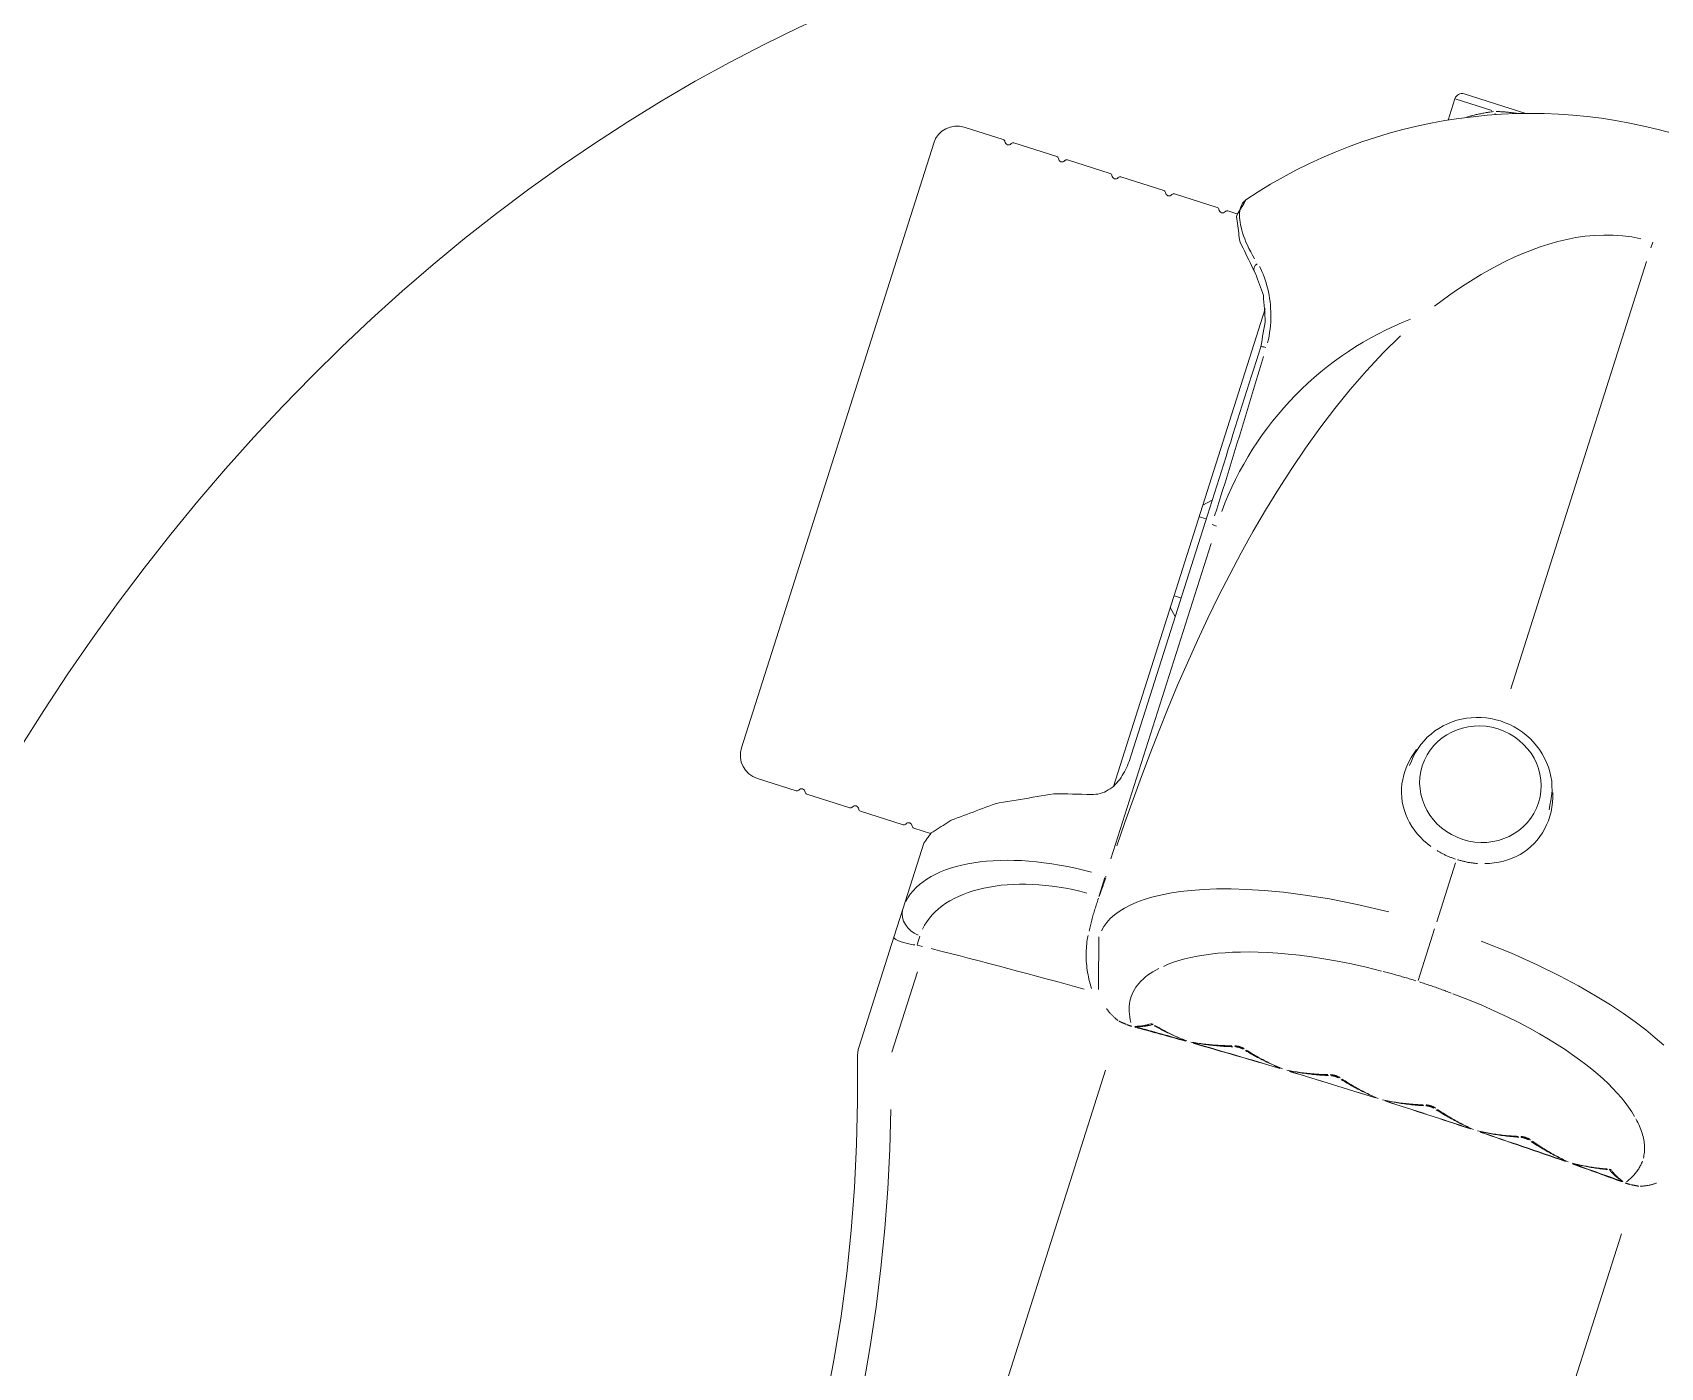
# Model space of a CAD drawing. Extents: x 309418 to 1212698, y 3438380 to 6877191.
# Drawn here: x 606468.345 to 606469.011, y 3438595.989 to 3438596.536 of the extents above; entities that cross this region are included whole.
import ezdxf

# ---------------------------------------------------------------- set-up
doc = ezdxf.new("R2010")
doc.units = 0
doc.header["$MEASUREMENT"] = 0
for name, color, linetype in [('DRAFT-LINES', 10, 'Continuous'), ('LA-FLOWERING-TREE', 221, 'Continuous'), ('LA-FURN-PERGOLA-POOL DECK-02', 32, 'Continuous')]:
    doc.layers.add(name, color=color, linetype=linetype)
doc.layers.add('LA-FURN-PG-LIMITS', color=1, linetype='Continuous', lineweight=5)
doc.layers.add('LA-FURN-PG-PLAY EQUIPMENT', color=160, linetype='Continuous', lineweight=5)

# ---------------------------------------------------------------- blocks, each defined once
blk = doc.blocks.new('A$C753A40E1')
at = {"linetype": 'Continuous'}
for p, q in [((18.217, 43.626, -9.55), (18.217, 71.505, -9.55)), ((40.383, 43.626, -9.55), (40.383, 71.505, -9.55)), ((48.953, 45.569, -9.55), (48.953, 42.119, -9.55)), ((50.3, 45.76, -9.55), (50.3, 41.054, -9.55)), ((49.3, 41.063, -9.55), (49.3, 40.699, -9.55)), ((50.3, 39.813, -9.55), (50.3, 41.054, -9.55)), ((50.3, 37.022, -9.55), (50.3, 39.813, -9.55)), ((42.8, 36.926, -9.55), (42.794, 36.926, -9.55)), ((42.8, 36.899, -9.55), (42.8, 36.112, -9.55)), ((29.3, 36.252, -9.55), (29.3, 34.029, -9.55)), ((42.764, 36.06, -9.55), (42.798, 36.06, -9.55)), ((50.153, 36.55, -9.55), (50.871, 36.55, -9.55)), ((51.329, 36.55, -9.55), (53.171, 36.55, -9.55)), ((53.629, 36.55, -9.55), (55.471, 36.55, -9.55)), ((55.929, 36.55, -9.55), (57.6, 36.55, -9.55)), ((58.6, 35.55, -9.55), (58.6, 9.55, -9.55)), ((42.8, 21.753, -9.55), (42.8, 35.307, -9.55)), ((29.3, 31.182, -9.55), (29.3, 33.727, -9.55)), ((43.6, 11.912, -9.55), (43.6, 32.451, -9.55)), ((43.3, 21, -9.55), (43.3, 31.28, -9.55)), ((43.6, 24.75, -9.55), (43.3, 25.05, -9.55)), ((43.585, 24.25, -9.55), (43.315, 24.25, -9.55)), ((29.3, 5.334, -9.55), (29.3, 23.712, -9.55)), ((42.998, 21, -9.55), (42.81, 21, -9.55)), ((43.315, 20.85, -9.55), (43.585, 20.85, -9.55)), ((43.3, 20.05, -9.55), (43.6, 20.35, -9.55)), ((45.883, 8.55, -9.55), (46.271, 8.55, -9.55)), ((46.729, 8.55, -9.55), (48.571, 8.55, -9.55)), ((49.029, 8.55, -9.55), (50.871, 8.55, -9.55)), ((51.329, 8.55, -9.55), (53.171, 8.55, -9.55)), ((53.629, 8.55, -9.55), (55.471, 8.55, -9.55)), ((55.929, 8.55, -9.55), (57.6, 8.55, -9.55)), ((29.3, 4.749, -9.55), (29.3, 4.508, -9.55)), ((38.8, 2.272, -9.55), (38.8, 1.35, -9.55)), ((37.221, 1.35, -9.55), (38.795, 1.35, -9.55)), ((38.5, 1.05, -9.55), (35.857, 1.05, -9.55))]:
    blk.add_line(p, q, dxfattribs=at)
for points in [[(50.221, 46.241), (49.679, 47.919), (49.182, 49.614), (48.732, 51.322), (48.327, 53.043), (47.97, 54.773), (47.66, 56.511), (47.398, 58.256), (47.183, 60.008)], [(45.925, 58.949), (46.144, 57.338), (46.403, 55.733), (46.702, 54.135), (47.04, 52.543), (47.418, 50.959), (47.834, 49.386), (48.288, 47.823)], [(17.484, 41.203), (17.506, 41.221), (17.529, 41.238), (17.552, 41.255), (17.575, 41.272), (17.599, 41.288), (17.622, 41.304), (17.646, 41.32), (17.67, 41.335), (17.695, 41.35), (17.719, 41.365), (17.744, 41.379), (17.769, 41.393), (17.794, 41.406), (17.819, 41.42), (17.845, 41.433), (17.871, 41.445), (17.896, 41.457), (17.922, 41.469), (17.949, 41.481), (17.975, 41.492), (18.001, 41.502), (18.028, 41.513), (18.054, 41.523), (18.081, 41.532)], [(18.13, 41.546), (18.14, 41.547), (18.151, 41.548), (18.161, 41.549), (18.172, 41.551), (18.184, 41.552), (18.195, 41.554), (18.207, 41.555), (18.219, 41.557), (18.232, 41.558), (18.245, 41.56), (18.258, 41.561), (18.271, 41.563), (18.284, 41.565), (18.298, 41.566), (18.312, 41.568), (18.326, 41.569), (18.341, 41.571), (18.355, 41.572), (18.37, 41.574), (18.385, 41.575), (18.4, 41.577), (18.416, 41.578), (18.431, 41.58), (18.447, 41.581)], [(18.301, 40.525), (18.303, 40.567), (18.306, 40.609), (18.311, 40.651), (18.316, 40.693), (18.323, 40.735), (18.331, 40.777), (18.34, 40.819), (18.35, 40.861), (18.361, 40.903), (18.374, 40.945), (18.387, 40.987), (18.402, 41.029), (18.418, 41.071), (18.435, 41.113), (18.453, 41.155), (18.473, 41.197), (18.493, 41.238), (18.515, 41.28), (18.538, 41.322), (18.562, 41.364), (18.587, 41.406), (18.613, 41.448), (18.64, 41.489), (18.669, 41.531)], [(18.48, 41.584), (18.489, 41.584), (18.498, 41.585), (18.507, 41.586), (18.516, 41.586), (18.525, 41.587), (18.534, 41.587), (18.543, 41.587), (18.552, 41.588), (18.561, 41.588), (18.57, 41.588), (18.579, 41.588), (18.588, 41.589), (18.597, 41.589), (18.606, 41.589), (18.615, 41.589), (18.624, 41.589), (18.633, 41.589), (18.642, 41.589), (18.651, 41.589), (18.66, 41.588), (18.67, 41.588), (18.679, 41.588), (18.688, 41.588), (18.697, 41.587)], [(18.81, 41.553), (18.833, 41.546), (18.856, 41.538), (18.879, 41.531), (18.902, 41.523), (18.925, 41.514), (18.948, 41.505), (18.971, 41.496), (18.994, 41.487), (19.017, 41.477), (19.04, 41.466), (19.063, 41.455), (19.086, 41.444), (19.109, 41.433), (19.133, 41.421), (19.156, 41.409), (19.179, 41.396), (19.202, 41.383), (19.225, 41.37), (19.248, 41.356), (19.271, 41.342), (19.294, 41.327), (19.316, 41.312), (19.339, 41.297), (19.362, 41.281)], [(19.448, 41.292), (19.421, 41.307), (19.395, 41.322), (19.369, 41.337), (19.343, 41.351), (19.317, 41.365), (19.29, 41.378), (19.264, 41.391), (19.238, 41.404), (19.211, 41.416), (19.185, 41.428), (19.158, 41.439), (19.132, 41.45), (19.105, 41.461), (19.079, 41.471), (19.052, 41.481), (19.026, 41.491), (18.999, 41.5), (18.973, 41.508), (18.946, 41.517), (18.92, 41.525), (18.893, 41.533), (18.867, 41.54), (18.841, 41.547), (18.814, 41.553)], [(21.019, 41.478), (20.959, 41.474), (20.898, 41.47), (20.837, 41.466), (20.776, 41.461), (20.716, 41.456), (20.655, 41.45), (20.594, 41.444), (20.534, 41.438), (20.473, 41.432), (20.412, 41.425), (20.352, 41.417), (20.291, 41.41), (20.23, 41.401), (20.17, 41.393), (20.109, 41.384), (20.048, 41.375), (19.988, 41.365), (19.927, 41.356), (19.866, 41.345), (19.806, 41.335), (19.745, 41.323), (19.684, 41.312), (19.624, 41.3), (19.563, 41.288)], [(19.584, 41.266), (19.644, 41.279), (19.704, 41.292), (19.764, 41.305), (19.824, 41.317), (19.884, 41.329), (19.944, 41.34), (20.003, 41.351), (20.063, 41.362), (20.123, 41.372), (20.183, 41.382), (20.243, 41.391), (20.303, 41.4), (20.363, 41.409), (20.422, 41.417), (20.482, 41.425), (20.542, 41.432), (20.602, 41.439), (20.662, 41.446), (20.721, 41.452), (20.781, 41.458), (20.841, 41.463), (20.901, 41.468), (20.961, 41.473), (21.02, 41.477)], [(21.191, 41.471), (21.259, 41.462), (21.327, 41.452), (21.395, 41.442), (21.463, 41.432), (21.532, 41.42), (21.6, 41.409), (21.668, 41.397), (21.737, 41.384), (21.805, 41.371), (21.874, 41.357), (21.943, 41.343), (22.011, 41.328), (22.08, 41.312), (22.149, 41.297), (22.218, 41.28), (22.287, 41.263), (22.356, 41.246), (22.425, 41.227), (22.495, 41.209), (22.564, 41.19), (22.633, 41.17), (22.703, 41.15), (22.772, 41.129), (22.842, 41.107)], [(22.893, 41.134), (22.822, 41.154), (22.75, 41.174), (22.679, 41.192), (22.608, 41.211), (22.536, 41.229), (22.465, 41.246), (22.394, 41.263), (22.323, 41.279), (22.252, 41.295), (22.181, 41.31), (22.11, 41.325), (22.039, 41.339), (21.968, 41.353), (21.898, 41.366), (21.827, 41.379), (21.757, 41.391), (21.686, 41.403), (21.616, 41.414), (21.545, 41.425), (21.475, 41.435), (21.404, 41.445), (21.334, 41.454), (21.264, 41.463), (21.194, 41.472)], [(25.107, 41.385), (25.037, 41.379), (24.967, 41.374), (24.897, 41.367), (24.827, 41.361), (24.757, 41.353), (24.687, 41.346), (24.617, 41.337), (24.547, 41.329), (24.477, 41.319), (24.407, 41.31), (24.337, 41.3), (24.267, 41.289), (24.197, 41.278), (24.127, 41.266), (24.057, 41.254), (23.987, 41.242), (23.917, 41.228), (23.847, 41.215), (23.777, 41.201), (23.707, 41.186), (23.637, 41.171), (23.566, 41.155), (23.496, 41.139), (23.426, 41.123)], [(23.457, 41.095), (23.526, 41.114), (23.595, 41.131), (23.664, 41.148), (23.733, 41.165), (23.802, 41.181), (23.871, 41.196), (23.94, 41.211), (24.009, 41.226), (24.078, 41.24), (24.147, 41.253), (24.216, 41.266), (24.284, 41.278), (24.353, 41.29), (24.422, 41.301), (24.491, 41.311), (24.559, 41.322), (24.628, 41.331), (24.697, 41.34), (24.766, 41.349), (24.834, 41.357), (24.903, 41.364), (24.971, 41.371), (25.04, 41.378), (25.109, 41.384)], [(25.291, 41.381), (25.359, 41.373), (25.428, 41.365), (25.496, 41.356), (25.564, 41.346), (25.633, 41.336), (25.701, 41.326), (25.77, 41.314), (25.838, 41.303), (25.907, 41.291), (25.976, 41.278), (26.044, 41.265), (26.113, 41.251), (26.182, 41.237), (26.251, 41.222), (26.319, 41.207), (26.388, 41.191), (26.457, 41.174), (26.526, 41.157), (26.596, 41.14), (26.665, 41.122), (26.734, 41.103), (26.803, 41.084), (26.873, 41.064), (26.942, 41.044)], [(26.987, 41.071), (26.916, 41.09), (26.845, 41.108), (26.774, 41.126), (26.703, 41.143), (26.632, 41.16), (26.561, 41.176), (26.49, 41.191), (26.42, 41.207), (26.349, 41.221), (26.278, 41.235), (26.208, 41.249), (26.137, 41.262), (26.067, 41.275), (25.996, 41.287), (25.926, 41.299), (25.855, 41.31), (25.785, 41.321), (25.715, 41.331), (25.644, 41.341), (25.574, 41.35), (25.504, 41.359), (25.434, 41.367), (25.364, 41.375), (25.293, 41.382)], [(29.207, 41.353), (29.137, 41.347), (29.067, 41.34), (28.997, 41.333), (28.927, 41.325), (28.856, 41.317), (28.786, 41.308), (28.716, 41.299), (28.646, 41.289), (28.576, 41.279), (28.506, 41.268), (28.435, 41.257), (28.365, 41.246), (28.295, 41.234), (28.225, 41.221), (28.154, 41.208), (28.084, 41.194), (28.014, 41.18), (27.943, 41.166), (27.873, 41.15), (27.802, 41.135), (27.731, 41.119), (27.661, 41.102), (27.59, 41.085), (27.52, 41.067)], [(27.557, 41.04), (27.627, 41.059), (27.696, 41.078), (27.765, 41.096), (27.834, 41.114), (27.903, 41.131), (27.973, 41.147), (28.041, 41.163), (28.11, 41.178), (28.179, 41.193), (28.248, 41.208), (28.317, 41.221), (28.386, 41.235), (28.454, 41.247), (28.523, 41.259), (28.592, 41.271), (28.66, 41.282), (28.729, 41.293), (28.798, 41.303), (28.866, 41.312), (28.935, 41.321), (29.003, 41.33), (29.072, 41.338), (29.14, 41.345), (29.209, 41.352)], [(29.391, 41.352), (29.46, 41.345), (29.528, 41.338), (29.597, 41.33), (29.665, 41.321), (29.734, 41.312), (29.802, 41.303), (29.871, 41.293), (29.94, 41.282), (30.008, 41.271), (30.077, 41.259), (30.146, 41.247), (30.214, 41.235), (30.283, 41.221), (30.352, 41.208), (30.421, 41.193), (30.49, 41.178), (30.559, 41.163), (30.628, 41.147), (30.697, 41.131), (30.766, 41.114), (30.835, 41.096), (30.904, 41.078), (30.973, 41.059), (31.043, 41.04)], [(31.08, 41.067), (31.01, 41.085), (30.939, 41.102), (30.869, 41.119), (30.798, 41.135), (30.727, 41.15), (30.657, 41.166), (30.587, 41.18), (30.516, 41.194), (30.446, 41.208), (30.376, 41.221), (30.305, 41.234), (30.235, 41.246), (30.165, 41.257), (30.094, 41.268), (30.024, 41.279), (29.954, 41.289), (29.884, 41.299), (29.814, 41.308), (29.744, 41.317), (29.673, 41.325), (29.603, 41.333), (29.533, 41.34), (29.463, 41.347), (29.393, 41.353)], [(33.307, 41.382), (33.236, 41.375), (33.166, 41.367), (33.096, 41.359), (33.026, 41.35), (32.956, 41.341), (32.885, 41.331), (32.815, 41.321), (32.745, 41.31), (32.674, 41.299), (32.604, 41.287), (32.533, 41.275), (32.463, 41.262), (32.392, 41.249), (32.322, 41.235), (32.251, 41.221), (32.181, 41.207), (32.11, 41.192), (32.039, 41.176), (31.968, 41.16), (31.897, 41.143), (31.826, 41.126), (31.755, 41.108), (31.684, 41.09), (31.613, 41.071)], [(31.658, 41.044), (31.727, 41.064), (31.797, 41.084), (31.866, 41.103), (31.935, 41.122), (32.005, 41.14), (32.074, 41.157), (32.143, 41.174), (32.212, 41.191), (32.281, 41.207), (32.35, 41.222), (32.418, 41.237), (32.487, 41.251), (32.556, 41.265), (32.624, 41.278), (32.693, 41.291), (32.762, 41.303), (32.83, 41.314), (32.899, 41.326), (32.967, 41.336), (33.036, 41.346), (33.104, 41.356), (33.172, 41.365), (33.241, 41.373), (33.309, 41.381)], [(33.491, 41.384), (33.56, 41.378), (33.629, 41.371), (33.697, 41.364), (33.766, 41.357), (33.834, 41.349), (33.903, 41.34), (33.972, 41.331), (34.041, 41.322), (34.109, 41.311), (34.178, 41.301), (34.247, 41.29), (34.316, 41.278), (34.384, 41.266), (34.453, 41.253), (34.522, 41.24), (34.591, 41.226), (34.66, 41.211), (34.729, 41.196), (34.798, 41.181), (34.867, 41.165), (34.936, 41.148), (35.005, 41.131), (35.074, 41.114), (35.143, 41.095)], [(35.174, 41.123), (35.104, 41.139), (35.034, 41.155), (34.963, 41.171), (34.893, 41.186), (34.823, 41.201), (34.753, 41.215), (34.683, 41.228), (34.613, 41.242), (34.543, 41.254), (34.473, 41.266), (34.403, 41.278), (34.333, 41.289), (34.263, 41.3), (34.193, 41.31), (34.123, 41.319), (34.053, 41.329), (33.983, 41.337), (33.913, 41.346), (33.843, 41.353), (33.773, 41.361), (33.703, 41.367), (33.633, 41.374), (33.563, 41.379), (33.493, 41.385)], [(37.406, 41.472), (37.336, 41.463), (37.266, 41.454), (37.195, 41.445), (37.125, 41.435), (37.055, 41.425), (36.984, 41.414), (36.914, 41.403), (36.843, 41.391), (36.772, 41.378), (36.702, 41.366), (36.631, 41.352), (36.56, 41.339), (36.49, 41.325), (36.419, 41.31), (36.348, 41.295), (36.277, 41.279), (36.206, 41.263), (36.135, 41.246), (36.064, 41.229), (35.992, 41.211), (35.921, 41.192), (35.849, 41.174), (35.778, 41.154), (35.706, 41.134)], [(35.758, 41.107), (35.828, 41.129), (35.897, 41.15), (35.967, 41.17), (36.036, 41.19), (36.105, 41.209), (36.175, 41.227), (36.244, 41.246), (36.313, 41.263), (36.382, 41.28), (36.451, 41.296), (36.52, 41.312), (36.588, 41.328), (36.657, 41.343), (36.726, 41.357), (36.794, 41.371), (36.863, 41.384), (36.931, 41.397), (37, 41.409), (37.068, 41.42), (37.136, 41.431), (37.205, 41.442), (37.273, 41.452), (37.341, 41.462), (37.409, 41.471)], [(37.58, 41.477), (37.639, 41.473), (37.699, 41.468), (37.759, 41.463), (37.819, 41.458), (37.879, 41.452), (37.939, 41.446), (37.998, 41.439), (38.058, 41.432), (38.118, 41.425), (38.178, 41.417), (38.238, 41.409), (38.298, 41.4), (38.358, 41.391), (38.417, 41.382), (38.477, 41.372), (38.537, 41.362), (38.597, 41.351), (38.657, 41.34), (38.717, 41.329), (38.777, 41.317), (38.837, 41.305), (38.897, 41.292), (38.957, 41.279), (39.016, 41.266)], [(39.038, 41.288), (38.977, 41.3), (38.917, 41.312), (38.856, 41.323), (38.795, 41.334), (38.734, 41.345), (38.674, 41.355), (38.613, 41.365), (38.552, 41.375), (38.492, 41.384), (38.431, 41.393), (38.37, 41.401), (38.309, 41.41), (38.249, 41.417), (38.188, 41.425), (38.127, 41.432), (38.067, 41.438), (38.006, 41.444), (37.945, 41.45), (37.884, 41.456), (37.824, 41.461), (37.763, 41.466), (37.702, 41.47), (37.642, 41.474), (37.581, 41.478)], [(39.787, 41.553), (39.761, 41.547), (39.734, 41.54), (39.708, 41.533), (39.681, 41.525), (39.655, 41.517), (39.628, 41.509), (39.602, 41.5), (39.575, 41.491), (39.549, 41.481), (39.522, 41.471), (39.496, 41.461), (39.469, 41.45), (39.443, 41.439), (39.416, 41.428), (39.39, 41.416), (39.363, 41.403), (39.337, 41.391), (39.31, 41.378), (39.284, 41.365), (39.258, 41.351), (39.232, 41.337), (39.205, 41.322), (39.179, 41.307), (39.153, 41.292)], [(39.239, 41.281), (39.262, 41.297), (39.284, 41.312), (39.307, 41.327), (39.33, 41.342), (39.353, 41.356), (39.376, 41.37), (39.399, 41.383), (39.422, 41.396), (39.445, 41.409), (39.468, 41.421), (39.492, 41.433), (39.515, 41.444), (39.538, 41.455), (39.561, 41.466), (39.584, 41.477), (39.607, 41.487), (39.63, 41.496), (39.653, 41.505), (39.677, 41.514), (39.7, 41.523), (39.723, 41.531), (39.746, 41.538), (39.769, 41.546), (39.792, 41.553)], [(39.985, 41.451), (40.047, 41.349), (40.103, 41.247), (40.151, 41.144), (40.193, 41.042), (40.228, 40.939), (40.256, 40.837), (40.278, 40.734), (40.292, 40.631), (40.299, 40.528), (40.3, 40.425), (40.293, 40.323), (40.28, 40.22), (40.26, 40.117), (40.232, 40.014), (40.198, 39.911), (40.157, 39.808), (40.109, 39.705), (40.053, 39.603), (39.991, 39.5), (39.921, 39.398), (39.843, 39.296), (39.758, 39.194), (39.665, 39.093), (39.564, 38.991)], [(39.903, 41.587), (39.912, 41.588), (39.921, 41.588), (39.93, 41.588), (39.94, 41.588), (39.949, 41.589), (39.958, 41.589), (39.967, 41.589), (39.976, 41.589), (39.985, 41.589), (39.994, 41.589), (40.003, 41.589), (40.012, 41.589), (40.021, 41.588), (40.03, 41.588), (40.039, 41.588), (40.048, 41.588), (40.057, 41.587), (40.066, 41.587), (40.075, 41.587), (40.084, 41.586), (40.093, 41.586), (40.102, 41.585), (40.111, 41.584), (40.12, 41.584)], [(40.153, 41.581), (40.169, 41.58), (40.184, 41.578), (40.2, 41.577), (40.215, 41.575), (40.23, 41.574), (40.245, 41.572), (40.259, 41.571), (40.274, 41.569), (40.288, 41.568), (40.302, 41.566), (40.316, 41.565), (40.329, 41.563), (40.342, 41.561), (40.355, 41.56), (40.368, 41.558), (40.381, 41.557), (40.393, 41.555), (40.405, 41.554), (40.416, 41.552), (40.428, 41.551), (40.439, 41.549), (40.45, 41.548), (40.46, 41.547), (40.47, 41.546)], [(40.519, 41.532), (40.546, 41.523), (40.572, 41.513), (40.599, 41.502), (40.625, 41.492), (40.651, 41.481), (40.678, 41.469), (40.704, 41.457), (40.729, 41.445), (40.755, 41.433), (40.781, 41.42), (40.806, 41.406), (40.831, 41.393), (40.856, 41.379), (40.881, 41.365), (40.905, 41.35), (40.93, 41.335), (40.954, 41.32), (40.978, 41.304), (41.001, 41.288), (41.025, 41.272), (41.048, 41.255), (41.071, 41.238), (41.094, 41.221), (41.116, 41.203)], [(22.954, 41.072), (22.969, 41.068), (22.984, 41.065), (22.999, 41.061), (23.014, 41.058), (23.03, 41.055), (23.046, 41.053), (23.062, 41.051), (23.078, 41.049), (23.094, 41.047), (23.111, 41.046), (23.127, 41.045), (23.144, 41.044), (23.161, 41.044), (23.178, 41.044), (23.194, 41.045), (23.211, 41.045), (23.228, 41.047), (23.245, 41.048), (23.262, 41.05), (23.279, 41.052), (23.295, 41.055), (23.312, 41.058), (23.328, 41.061), (23.344, 41.065)], [(23.316, 41.096), (23.303, 41.093), (23.29, 41.091), (23.277, 41.088), (23.264, 41.086), (23.25, 41.085), (23.237, 41.083), (23.224, 41.082), (23.21, 41.081), (23.197, 41.081), (23.183, 41.08), (23.17, 41.08), (23.156, 41.081), (23.143, 41.081), (23.13, 41.082), (23.117, 41.083), (23.104, 41.084), (23.091, 41.086), (23.078, 41.088), (23.065, 41.09), (23.053, 41.092), (23.04, 41.094), (23.028, 41.097), (23.016, 41.1), (23.004, 41.103)], [(27.055, 41.01), (27.07, 41.007), (27.085, 41.003), (27.101, 41), (27.116, 40.997), (27.132, 40.994), (27.148, 40.992), (27.165, 40.99), (27.181, 40.988), (27.198, 40.987), (27.214, 40.986), (27.231, 40.985), (27.248, 40.985), (27.264, 40.985), (27.281, 40.985), (27.298, 40.986), (27.315, 40.987), (27.331, 40.989), (27.348, 40.99), (27.365, 40.993), (27.381, 40.995), (27.397, 40.998), (27.413, 41.001), (27.429, 41.004), (27.445, 41.008)], [(27.409, 41.039), (27.397, 41.036), (27.384, 41.033), (27.371, 41.031), (27.358, 41.029), (27.345, 41.027), (27.332, 41.025), (27.319, 41.024), (27.305, 41.023), (27.292, 41.022), (27.279, 41.022), (27.265, 41.021), (27.252, 41.021), (27.239, 41.022), (27.225, 41.022), (27.212, 41.023), (27.199, 41.024), (27.186, 41.025), (27.173, 41.027), (27.16, 41.029), (27.147, 41.031), (27.134, 41.033), (27.122, 41.036), (27.11, 41.038), (27.098, 41.041)], [(31.155, 41.008), (31.171, 41.004), (31.187, 41.001), (31.203, 40.998), (31.219, 40.995), (31.235, 40.993), (31.251, 40.99), (31.268, 40.989), (31.285, 40.987), (31.301, 40.986), (31.318, 40.985), (31.335, 40.985), (31.351, 40.985), (31.368, 40.985), (31.385, 40.986), (31.402, 40.987), (31.418, 40.988), (31.435, 40.99), (31.451, 40.992), (31.467, 40.994), (31.483, 40.997), (31.499, 41), (31.515, 41.003), (31.53, 41.007), (31.545, 41.01)], [(31.502, 41.041), (31.49, 41.038), (31.478, 41.036), (31.465, 41.033), (31.453, 41.031), (31.44, 41.029), (31.427, 41.027), (31.414, 41.025), (31.401, 41.024), (31.387, 41.023), (31.374, 41.022), (31.361, 41.022), (31.347, 41.021), (31.334, 41.021), (31.321, 41.022), (31.307, 41.022), (31.294, 41.023), (31.281, 41.024), (31.268, 41.026), (31.254, 41.027), (31.241, 41.029), (31.229, 41.031), (31.216, 41.033), (31.203, 41.036), (31.191, 41.039)], [(35.256, 41.065), (35.272, 41.061), (35.288, 41.058), (35.304, 41.055), (35.321, 41.053), (35.338, 41.05), (35.354, 41.048), (35.371, 41.047), (35.388, 41.046), (35.405, 41.045), (35.422, 41.044), (35.439, 41.044), (35.455, 41.044), (35.472, 41.045), (35.489, 41.046), (35.505, 41.047), (35.521, 41.049), (35.538, 41.051), (35.554, 41.053), (35.57, 41.055), (35.585, 41.058), (35.601, 41.061), (35.616, 41.065), (35.631, 41.068), (35.646, 41.072)], [(35.596, 41.103), (35.584, 41.1), (35.572, 41.097), (35.56, 41.094), (35.547, 41.092), (35.535, 41.09), (35.522, 41.088), (35.509, 41.086), (35.496, 41.084), (35.483, 41.083), (35.47, 41.082), (35.456, 41.081), (35.443, 41.081), (35.43, 41.08), (35.416, 41.08), (35.403, 41.081), (35.389, 41.081), (35.376, 41.082), (35.363, 41.083), (35.349, 41.085), (35.336, 41.086), (35.323, 41.088), (35.31, 41.091), (35.297, 41.093), (35.284, 41.096)], [(49.387, 41.102), (49.451, 41.114), (49.514, 41.124), (49.576, 41.132), (49.636, 41.138), (49.694, 41.143), (49.75, 41.147), (49.804, 41.149), (49.855, 41.15), (49.904, 41.15), (49.951, 41.149), (49.994, 41.147), (50.035, 41.144), (50.073, 41.14), (50.108, 41.136), (50.141, 41.13), (50.17, 41.125), (50.196, 41.118), (50.22, 41.112), (50.24, 41.104), (50.258, 41.097), (50.272, 41.089), (50.283, 41.081), (50.292, 41.073), (50.297, 41.065)], [(19.079, 38.952), (19.018, 39.011), (18.959, 39.07), (18.902, 39.13), (18.849, 39.189), (18.798, 39.248), (18.749, 39.308), (18.703, 39.368), (18.66, 39.428), (18.619, 39.487), (18.581, 39.547), (18.545, 39.607), (18.512, 39.667), (18.481, 39.727), (18.453, 39.787), (18.427, 39.847), (18.403, 39.907), (18.382, 39.967), (18.364, 40.028), (18.347, 40.088), (18.334, 40.148), (18.322, 40.208), (18.313, 40.268), (18.306, 40.328), (18.302, 40.388)], [(41.67, 40.559), (41.691, 40.488), (41.713, 40.417), (41.735, 40.346), (41.757, 40.275), (41.778, 40.204), (41.8, 40.133), (41.822, 40.062), (41.844, 39.991), (41.865, 39.92), (41.887, 39.849), (41.909, 39.778), (41.93, 39.707), (41.952, 39.636), (41.974, 39.565), (41.996, 39.494), (42.017, 39.422), (42.039, 39.351), (42.061, 39.28), (42.083, 39.209), (42.104, 39.138), (42.126, 39.067), (42.148, 38.996), (42.17, 38.925), (42.191, 38.854), (42.213, 38.783), (42.235, 38.712), (42.257, 38.641), (42.278, 38.57), (42.3, 38.499)], [(42.741, 38.589), (42.73, 38.675), (42.718, 38.761), (42.703, 38.846), (42.687, 38.932), (42.669, 39.017), (42.649, 39.103), (42.627, 39.188), (42.603, 39.273), (42.577, 39.358), (42.55, 39.443), (42.52, 39.528), (42.488, 39.613), (42.455, 39.697), (42.419, 39.782), (42.382, 39.865), (42.342, 39.949), (42.3, 40.033), (42.256, 40.116), (42.21, 40.198), (42.162, 40.281), (42.112, 40.363), (42.059, 40.444), (42.004, 40.525), (41.947, 40.606)], [(19.166, 38.873), (19.33, 38.728), (19.508, 38.585), (19.7, 38.446), (19.905, 38.309), (20.124, 38.175), (20.356, 38.045), (20.6, 37.918), (20.857, 37.795), (21.127, 37.675), (21.409, 37.559), (21.702, 37.447), (22.012, 37.338), (22.345, 37.23), (22.699, 37.124), (23.077, 37.02), (23.477, 36.92), (23.904, 36.824), (24.36, 36.732), (24.847, 36.646), (25.366, 36.565), (25.919, 36.492), (26.506, 36.428), (27.126, 36.373), (27.778, 36.331)], [(30.844, 36.333), (31.491, 36.375), (32.108, 36.429), (32.691, 36.494), (33.241, 36.567), (33.757, 36.647), (34.241, 36.733), (34.695, 36.825), (35.12, 36.92), (35.518, 37.02), (35.894, 37.122), (36.248, 37.228), (36.579, 37.336), (36.889, 37.445), (37.18, 37.556), (37.46, 37.67), (37.728, 37.789), (37.984, 37.911), (38.227, 38.037), (38.458, 38.166), (38.676, 38.298), (38.881, 38.433), (39.072, 38.571), (39.25, 38.712), (39.415, 38.856)], [(18.905, 35.727), (19.328, 35.54), (19.793, 35.355), (20.304, 35.172), (20.864, 34.991), (21.486, 34.813), (22.181, 34.639), (22.963, 34.471), (23.843, 34.31), (24.84, 34.16), (25.988, 34.028), (27.32, 33.927)], [(31.296, 33.927), (32.617, 34.029), (33.768, 34.161), (34.768, 34.311), (35.642, 34.472), (36.418, 34.64), (37.113, 34.814), (37.737, 34.992), (38.298, 35.172), (38.806, 35.355), (39.269, 35.54), (39.689, 35.727), (40.07, 35.915), (40.414, 36.105), (40.724, 36.296), (41.002, 36.487), (41.25, 36.679), (41.47, 36.871), (41.662, 37.064), (41.828, 37.258), (41.967, 37.452), (42.081, 37.647), (42.17, 37.843), (42.236, 38.039), (42.279, 38.235)], [(42.796, 37.003), (42.797, 37.061), (42.798, 37.12), (42.799, 37.178), (42.8, 37.236), (42.8, 37.294), (42.8, 37.352), (42.8, 37.41), (42.799, 37.468), (42.799, 37.526), (42.798, 37.585), (42.797, 37.643), (42.795, 37.701), (42.793, 37.759), (42.791, 37.817), (42.789, 37.875), (42.787, 37.933), (42.784, 37.991), (42.781, 38.05), (42.778, 38.108), (42.775, 38.166), (42.771, 38.224), (42.767, 38.282), (42.763, 38.34), (42.758, 38.398)], [(42.763, 36.112), (42.764, 36.151), (42.765, 36.19), (42.766, 36.229), (42.767, 36.267), (42.769, 36.306), (42.77, 36.343), (42.771, 36.381), (42.773, 36.418), (42.774, 36.454), (42.775, 36.49), (42.777, 36.525), (42.778, 36.559), (42.779, 36.593), (42.781, 36.626), (42.782, 36.658), (42.783, 36.689), (42.785, 36.719), (42.786, 36.748), (42.787, 36.776), (42.788, 36.803), (42.789, 36.829), (42.79, 36.853), (42.792, 36.877), (42.793, 36.899)], [(50.3, 37.022), (50.277, 36.951), (50.254, 36.88), (50.231, 36.808), (50.208, 36.737), (50.185, 36.666), (50.162, 36.595), (50.135, 36.524), (50.073, 36.449), (50.01, 36.375), (49.947, 36.301), (49.885, 36.226), (49.822, 36.152), (49.759, 36.077), (49.697, 36.003), (49.634, 35.929), (49.572, 35.854), (49.509, 35.78), (49.417, 35.699), (49.308, 35.613), (49.198, 35.528), (49.089, 35.443), (48.98, 35.358), (48.871, 35.272), (48.762, 35.187), (48.653, 35.102), (48.544, 35.016), (48.434, 34.931), (48.325, 34.846), (48.216, 34.761), (48.107, 34.675), (47.998, 34.59), (47.851, 34.509), (47.696, 34.429), (47.541, 34.35), (47.386, 34.27), (47.231, 34.19), (47.077, 34.11), (46.922, 34.03), (46.767, 33.951), (46.612, 33.871), (46.457, 33.791), (46.302, 33.711), (46.147, 33.631), (45.992, 33.551), (45.837, 33.472), (45.657, 33.413), (45.472, 33.359), (45.286, 33.305), (45.101, 33.251), (44.915, 33.197), (44.73, 33.143), (44.544, 33.089), (44.359, 33.035)], [(29.223, 36.287), (29.165, 36.287), (29.107, 36.287), (29.049, 36.288), (28.991, 36.289), (28.934, 36.289), (28.876, 36.29), (28.819, 36.291), (28.761, 36.292), (28.704, 36.294), (28.646, 36.295), (28.589, 36.297), (28.532, 36.298), (28.475, 36.3), (28.418, 36.302), (28.361, 36.304), (28.304, 36.306), (28.247, 36.308), (28.191, 36.311), (28.135, 36.313), (28.078, 36.316), (28.022, 36.319), (27.967, 36.321), (27.911, 36.324), (27.855, 36.327)], [(30.77, 36.328), (30.713, 36.325), (30.657, 36.322), (30.6, 36.319), (30.543, 36.316), (30.486, 36.314), (30.429, 36.311), (30.372, 36.309), (30.314, 36.307), (30.256, 36.304), (30.198, 36.302), (30.14, 36.3), (30.082, 36.299), (30.023, 36.297), (29.965, 36.295), (29.907, 36.294), (29.848, 36.293), (29.789, 36.291), (29.731, 36.29), (29.672, 36.289), (29.613, 36.289), (29.554, 36.288), (29.496, 36.287), (29.437, 36.287), (29.378, 36.287)], [(37.984, 11.284), (38.449, 12.173), (38.88, 13.082), (39.279, 14.007), (39.646, 14.945), (39.984, 15.896), (40.296, 16.855), (40.582, 17.822), (40.846, 18.793), (41.087, 19.768), (41.308, 20.748), (41.509, 21.732), (41.691, 22.721), (41.855, 23.712), (42.002, 24.707), (42.133, 25.703), (42.249, 26.701), (42.35, 27.7), (42.438, 28.701), (42.513, 29.702), (42.577, 30.705), (42.63, 31.709), (42.674, 32.713), (42.709, 33.717), (42.736, 34.721)], [(44.359, 33.035), (44.275, 33.004), (44.19, 32.973), (44.106, 32.942), (44.031, 32.891), (43.956, 32.838), (43.882, 32.784), (43.818, 32.72), (43.759, 32.649), (43.7, 32.579), (43.641, 32.508), (43.595, 32.429), (43.555, 32.346), (43.515, 32.263), (43.475, 32.179), (43.435, 32.096), (43.411, 32.008), (43.393, 31.917), (43.375, 31.827), (43.356, 31.737), (43.338, 31.646), (43.32, 31.556), (43.307, 31.465), (43.304, 31.372), (43.3, 31.28)], [(28.144, 30.855), (27.962, 30.788), (27.786, 30.71), (27.615, 30.624), (27.452, 30.528), (27.296, 30.424), (27.149, 30.31), (27.01, 30.188), (26.881, 30.058), (26.763, 29.919), (26.655, 29.773), (26.557, 29.619), (26.47, 29.459), (26.395, 29.292), (26.331, 29.12), (26.279, 28.944), (26.238, 28.763), (26.21, 28.578), (26.194, 28.391), (26.191, 28.201), (26.201, 28.01), (26.225, 27.817), (26.261, 27.624), (26.311, 27.431), (26.374, 27.242)], [(29.254, 31.042), (29.219, 31.041), (29.184, 31.04), (29.15, 31.039), (29.115, 31.037), (29.08, 31.036), (29.046, 31.034), (29.011, 31.031), (28.976, 31.028), (28.942, 31.025), (28.907, 31.022), (28.872, 31.018), (28.838, 31.014), (28.804, 31.01), (28.769, 31.005), (28.735, 31), (28.701, 30.995), (28.667, 30.989), (28.633, 30.984), (28.599, 30.977), (28.565, 30.971), (28.532, 30.964), (28.498, 30.957), (28.465, 30.949), (28.432, 30.941)], [(30.168, 30.941), (30.135, 30.949), (30.102, 30.957), (30.068, 30.964), (30.035, 30.971), (30.001, 30.977), (29.967, 30.984), (29.933, 30.989), (29.899, 30.995), (29.865, 31), (29.831, 31.005), (29.796, 31.01), (29.762, 31.014), (29.728, 31.018), (29.693, 31.022), (29.658, 31.025), (29.624, 31.028), (29.589, 31.031), (29.554, 31.034), (29.52, 31.036), (29.485, 31.037), (29.45, 31.039), (29.416, 31.04), (29.381, 31.041), (29.346, 31.042)], [(32.227, 27.242), (32.289, 27.432), (32.339, 27.624), (32.376, 27.817), (32.4, 28.011), (32.411, 28.205), (32.409, 28.396), (32.394, 28.585), (32.366, 28.771), (32.325, 28.952), (32.273, 29.129), (32.208, 29.299), (32.132, 29.464), (32.045, 29.623), (31.946, 29.775), (31.838, 29.92), (31.719, 30.058), (31.59, 30.188), (31.452, 30.31), (31.305, 30.424), (31.151, 30.528), (30.988, 30.624), (30.819, 30.711), (30.643, 30.788), (30.462, 30.856)], [(32.3, 27.962), (32.284, 27.765), (32.267, 27.568), (32.228, 27.374), (32.18, 27.181), (32.119, 26.993), (32.04, 26.811), (31.958, 26.63), (31.849, 26.463), (31.741, 26.295), (31.613, 26.142), (31.479, 25.994), (31.335, 25.855), (31.178, 25.729), (31.02, 25.606), (30.844, 25.506), (30.669, 25.406), (30.484, 25.327), (30.295, 25.255), (30.102, 25.195), (29.904, 25.153), (29.705, 25.111), (29.503, 25.1), (29.3, 25.09), (29.098, 25.099), (28.896, 25.119), (28.695, 25.148), (28.499, 25.199), (28.303, 25.25), (28.117, 25.328), (27.931, 25.408), (27.754, 25.504), (27.585, 25.612), (27.418, 25.724), (27.268, 25.858), (27.118, 25.991), (26.987, 26.142), (26.862, 26.297), (26.748, 26.461), (26.649, 26.634), (26.554, 26.808), (26.485, 26.994), (26.416, 27.181), (26.38, 27.375), (26.353, 27.57), (26.327, 27.766), (26.3, 27.962)], [(43.3, 13.452), (43.3, 13.764), (43.3, 14.076), (43.3, 14.389), (43.3, 14.702), (43.3, 15.015), (43.3, 15.329), (43.3, 15.643), (43.3, 15.957), (43.3, 16.271), (43.3, 16.586), (43.3, 16.901), (43.3, 17.216), (43.3, 17.531), (43.3, 17.847), (43.3, 18.162), (43.3, 18.477), (43.3, 18.793), (43.3, 19.109), (43.3, 19.424), (43.3, 19.739), (43.3, 20.055), (43.3, 20.37), (43.3, 20.685), (43.3, 21)], [(43.009, 20.622), (43.009, 20.338), (43.01, 20.054), (43.011, 19.77), (43.012, 19.486), (43.013, 19.201), (43.015, 18.917), (43.017, 18.632), (43.019, 18.348), (43.021, 18.063), (43.023, 17.778), (43.026, 17.493), (43.029, 17.208), (43.032, 16.923), (43.035, 16.638), (43.038, 16.353), (43.041, 16.068), (43.045, 15.783), (43.049, 15.498), (43.052, 15.212), (43.056, 14.927), (43.06, 14.642), (43.064, 14.358), (43.068, 14.073), (43.073, 13.788)], [(43.3, 13.452), (43.32, 13.307), (43.34, 13.162), (43.359, 13.017), (43.379, 12.872), (43.399, 12.726), (43.419, 12.581), (43.439, 12.436), (43.476, 12.301), (43.528, 12.174), (43.579, 12.047), (43.631, 11.92), (43.683, 11.793), (43.735, 11.667), (43.786, 11.54), (43.838, 11.413), (43.907, 11.313), (43.98, 11.219), (44.052, 11.125), (44.124, 11.031), (44.196, 10.936), (44.269, 10.842), (44.341, 10.748), (44.413, 10.654), (44.491, 10.582)], [(43.086, 13.216), (43.097, 13.071), (43.113, 12.927), (43.134, 12.784), (43.159, 12.641), (43.189, 12.5), (43.223, 12.361), (43.261, 12.223), (43.302, 12.088), (43.347, 11.955), (43.396, 11.824), (43.447, 11.696), (43.502, 11.571), (43.56, 11.448), (43.621, 11.328), (43.684, 11.212), (43.75, 11.098), (43.818, 10.988), (43.888, 10.882), (43.961, 10.779), (44.036, 10.68), (44.112, 10.586), (44.191, 10.496), (44.272, 10.411), (44.354, 10.331)], [(44.491, 10.582), (44.582, 10.486), (44.673, 10.39), (44.764, 10.294), (44.856, 10.198), (44.947, 10.102), (45.038, 10.006), (45.129, 9.91), (45.221, 9.814), (45.312, 9.718), (45.403, 9.622), (45.46, 9.531), (45.5, 9.444), (45.541, 9.356), (45.581, 9.269), (45.621, 9.181), (45.661, 9.094), (45.701, 9.006), (45.741, 8.918), (45.781, 8.831), (45.821, 8.743), (45.862, 8.656), (45.861, 8.576), (45.844, 8.5), (45.827, 8.424), (45.81, 8.348), (45.792, 8.272), (45.775, 8.196), (45.758, 8.119), (45.74, 8.043), (45.723, 7.967), (45.706, 7.891)], [(44.638, 10.086), (44.76, 9.976), (44.875, 9.866), (44.983, 9.756), (45.085, 9.647), (45.18, 9.54), (45.268, 9.434), (45.349, 9.329), (45.424, 9.227), (45.492, 9.126), (45.554, 9.028), (45.609, 8.932), (45.658, 8.838), (45.701, 8.747), (45.737, 8.659), (45.767, 8.574), (45.79, 8.492), (45.807, 8.413), (45.818, 8.338), (45.823, 8.266), (45.821, 8.197), (45.813, 8.132), (45.798, 8.07), (45.778, 8.012), (45.751, 7.958)], [(29.808, 4.513), (30.186, 4.558), (30.561, 4.627), (30.932, 4.718), (31.298, 4.83), (31.657, 4.961), (32.01, 5.11), (32.354, 5.277), (32.689, 5.459), (33.014, 5.655), (33.331, 5.863), (33.64, 6.083), (33.94, 6.314), (34.233, 6.556), (34.519, 6.807), (34.797, 7.066), (35.069, 7.334), (35.335, 7.609), (35.594, 7.892), (35.847, 8.181), (36.094, 8.476), (36.334, 8.776), (36.569, 9.082), (36.797, 9.392), (37.019, 9.706)], [(36.188, 1.153), (36.222, 1.159), (36.256, 1.164), (36.291, 1.17), (36.326, 1.177), (36.36, 1.183), (36.396, 1.19), (36.431, 1.196), (36.466, 1.203), (36.501, 1.211), (36.537, 1.218), (36.572, 1.226), (36.608, 1.233), (36.644, 1.241), (36.679, 1.249), (36.715, 1.257), (36.751, 1.266), (36.786, 1.274), (36.822, 1.283), (36.857, 1.292), (36.893, 1.301), (36.928, 1.31), (36.964, 1.319), (36.999, 1.328), (37.034, 1.337)], [(37.141, 1.378), (37.185, 1.399), (37.23, 1.42), (37.274, 1.442), (37.318, 1.463), (37.362, 1.485), (37.406, 1.507), (37.448, 1.529), (37.491, 1.551), (37.533, 1.574), (37.575, 1.596), (37.616, 1.619), (37.657, 1.642), (37.697, 1.665), (37.737, 1.688), (37.776, 1.711), (37.815, 1.734), (37.853, 1.758), (37.891, 1.781), (37.928, 1.805), (37.965, 1.828), (38, 1.852), (38.036, 1.876), (38.07, 1.9), (38.104, 1.924)]]:
    blk.add_lwpolyline(points, dxfattribs=at)
for centre, radius, start, end in [((48.8, 45.76, -9.55), 1.5, 0, 18.67172), ((50.871, 36.45, -9.55), 0.1, 23.57818, 90), ((51.1, 36.55, -9.55), 0.15, 203.57818, 336.42182), ((51.329, 36.45, -9.55), 0.1, 90, 156.42182), ((53.171, 36.45, -9.55), 0.1, 23.57818, 90), ((53.4, 36.55, -9.55), 0.15, 203.57818, 336.42182), ((53.629, 36.45, -9.55), 0.1, 90, 156.42182), ((55.471, 36.45, -9.55), 0.1, 23.57818, 90), ((55.7, 36.55, -9.55), 0.15, 203.57818, 336.42182), ((55.929, 36.45, -9.55), 0.1, 90, 156.42182), ((57.6, 35.55, -9.55), 1, 0, 90), ((29.3, 21, -9.55), 13.5, 309.05196, 357.31852), ((57.6, 9.55, -9.55), 1, 270, 0), ((46.5, 8.55, -9.55), 0.15, 23.57818, 156.42182), ((48.8, 8.55, -9.55), 0.15, 23.57818, 156.42182), ((51.1, 8.55, -9.55), 0.15, 23.57818, 156.42182), ((53.4, 8.55, -9.55), 0.15, 23.57818, 156.42182), ((55.7, 8.55, -9.55), 0.15, 23.57818, 156.42182), ((46.271, 8.65, -9.55), 0.1, 270, 336.42182), ((46.729, 8.65, -9.55), 0.1, 203.57818, 270), ((48.571, 8.65, -9.55), 0.1, 270, 336.42182), ((49.029, 8.65, -9.55), 0.1, 203.57818, 270), ((50.871, 8.65, -9.55), 0.1, 270, 336.42182), ((51.329, 8.65, -9.55), 0.1, 203.57818, 270), ((53.171, 8.65, -9.55), 0.1, 270, 336.42182), ((53.629, 8.65, -9.55), 0.1, 203.57818, 270), ((55.471, 8.65, -9.55), 0.1, 270, 336.42182), ((55.929, 8.65, -9.55), 0.1, 203.57818, 270), ((29.3, 21, -9.55), 21, 218.62617, 321.37383), ((38.5, 1.35, -9.55), 0.3, 270, 0)]:
    blk.add_arc(centre, radius, start, end, dxfattribs=at)
for centre, major_axis, ratio, start_param, end_param in [((29.3, 49.296, -9.55), (44.985, 0), 0.176327, 4.477435, 4.526362), ((29.3, 49.779, -9.55), (-48.479, 0), 0.173648, 1.354475, 1.398393), ((29.3, 49.296, -9.55), (44.985, 0), 0.176327, 4.533682, 4.616518), ((29.3, 49.779, -9.55), (-48.479, 0), 0.173648, 1.405097, 1.481858), ((29.3, 49.296, -9.55), (44.985, 0), 0.176327, 4.625684, 4.707826), ((29.3, 49.779, -9.55), (-48.479, 0), 0.173648, 1.490356, 1.566563), ((29.3, 49.296, -9.55), (44.985, 0), 0.176327, 4.716952, 4.799094), ((29.3, 49.779, -9.55), (-48.479, 0), 0.173648, 1.57503, 1.651237), ((29.3, 49.296, -9.55), (44.985, 0), 0.176327, 4.80826, 4.891096), ((29.3, 49.779, -9.55), (-48.479, 0), 0.173648, 1.659735, 1.736495), ((29.3, 49.779, -9.55), (-48.479, 0), 0.173648, 1.743201, 1.787144), ((29.3, 49.296, -9.55), (44.985, 0), 0.176327, 4.898416, 4.947343), ((19.467, 41.441, -9.55), (-0.114, -0.165), 0.720061, 0.318794, 0.826998), ((19.467, 41.441, -9.55), (0.187, -0.07), 0.980019, 4.708309, 5.223922), ((19.467, 41.441, -9.55), (0.046, -0.195), 0.225693, 5.735198, 6.087599), ((22.978, 41.27, -9.55), (-0.061, -0.19), 0.462469, 0.218262, 0.682847), ((23.322, 41.263, -9.55), (0.053, -0.193), 0.277823, 5.661716, 6.082354), ((27.078, 41.208, -9.55), (-0.058, -0.191), 0.403907, 0.211476, 0.66185), ((27.422, 41.206, -9.55), (0.056, -0.192), 0.342512, 5.641742, 6.077482), ((31.178, 41.206, -9.55), (-0.056, -0.192), 0.342512, 0.205703, 0.641443), ((31.522, 41.208, -9.55), (0.058, -0.191), 0.403907, 5.621335, 6.071709), ((35.278, 41.263, -9.55), (-0.053, -0.193), 0.277823, 0.200832, 0.62147), ((35.622, 41.27, -9.55), (0.061, -0.19), 0.462469, 5.600338, 6.064923), ((39.134, 41.441, -9.55), (-0.046, -0.195), 0.225641, 0.195591, 0.548165), ((39.134, 41.441, -9.55), (0.187, 0.07), 0.980033, 4.20141, 4.717284), ((39.134, 41.441, -9.55), (0.114, -0.165), 0.719964, 5.456019, 5.964528), ((29.3, 151.977, -9.55), (193.125, 0), 0.57735, 4.779373, 4.812995), ((48.8, 42.497, -9.55), (2.5, 0), 0.57735, 4.819807, 4.908803), ((49.3, 39.813, -9.55), (1, 0), 0.866025, 0.07854, 1.492257), ((42.8, 40.679, -9.55), (-6.5, 0), 0.57735, 1.649336, 3.063053), ((42.8, 39.813, -9.55), (7.5, 0), 0.50037, 4.790929, 6.204645), ((43, 13.452, -9.55), (0.3, 0), 0.148653, 5.041302, 6.217823), ((44.3, 10.35, -9.55), (0.191, 0.232), 0.679081, 4.836851, 6.207062), ((37.109, 1.35, -9.55), (0.077, -0.185), 0.129678, 3.939618, 4.620689)]:
    blk.add_ellipse(centre, major_axis=major_axis, ratio=ratio, start_param=start_param, end_param=end_param, dxfattribs=at)
blk.add_ellipse((29.3, 27.808, -9.55), major_axis=(-2.5, 0), ratio=0.951057, dxfattribs=at)
blk = doc.blocks.new('PGE-06')
at = {"layer": 'LA-FURN-PG-LIMITS', "extrusion": (0, 0, -1)}
blk.add_ellipse((0.05669, 0), major_axis=(0.75, 0), ratio=0.802095, dxfattribs=at)
at = {"xscale": 0.01, "yscale": 0.01, "zscale": 0.01, "rotation": 90}
blk.add_blockref('A$C753A40E1', (0.72475, -0.29304, 0.0955), dxfattribs=at)
blk = doc.blocks.new('tent kids')
at = {"layer": 'LA-FURN-PERGOLA-POOL DECK-02'}
blk.add_lwpolyline([(731933.76199, 294599.62807, -0.209883), (731928.76199, 294599.62807, 0.83868)], format="xyb", dxfattribs=at)
blk.add_lwpolyline([(731933.54283, 294599.35518, -0.05443), (731933.4891, 294599.40891, -0.182094), (731929.03488, 294599.40891, -0.05443), (731928.98115, 294599.35518, -0.182094), (731928.98115, 294594.90096, -0.05443), (731929.03488, 294594.84723, -0.182094), (731933.4891, 294594.84723, -0.05443), (731933.54283, 294594.90096, -0.182094)], format="xyb", close=True, dxfattribs=at)

msp = doc.modelspace()

# ---------------------------------------------------------------- linework, layer by layer
at = {"layer": 'DRAFT-LINES'}
msp.add_lwpolyline([(606503.91149, 3438478.30023, -0.105806), (606493.33324, 3438528.9389, 0.218106), (606484.07017, 3438549.42811, -0.00721), (606476.8233, 3438555.92829, -0.436188), (606476.71746, 3438596.23849, 0.53279), (606469.61786, 3438640.49142, -0.523488), (606465.1861, 3438665.75961, 0.034692), (606477.62861, 3438679.90205, 0.341335), (606477.53574, 3438696.24262, 0.076422), (606461.9097, 3438710.93743, -0.552768), (606463.16783, 3438741.39609, 0.475514), (606467.45988, 3438767.41639), (606463.72499, 3438771.63838)], format="xyb", dxfattribs=at)
at = {"layer": 'LA-FLOWERING-TREE'}
for radius in [3.13344, 2.13344, 1.13344]:
    msp.add_circle((606468.80248, 3438595.80199), radius, dxfattribs=at)

# ---------------------------------------------------------------- block references
at = {"layer": 'LA-FURN-PERGOLA-POOL DECK-02', "xscale": 1.097475299388668, "yscale": 1.097475299388668, "zscale": 1.097475299388668, "rotation": 321.6764723266944}
msp.add_blockref('tent kids', (-224207.36658, 3683060.43261, 0), dxfattribs=at)
at = {"layer": 'LA-FURN-PG-PLAY EQUIPMENT', "rotation": 72.37455111461088}
msp.add_blockref('PGE-06', (606468.80248, 3438595.80199), dxfattribs=at)

doc.saveas('drawing.dxf')
